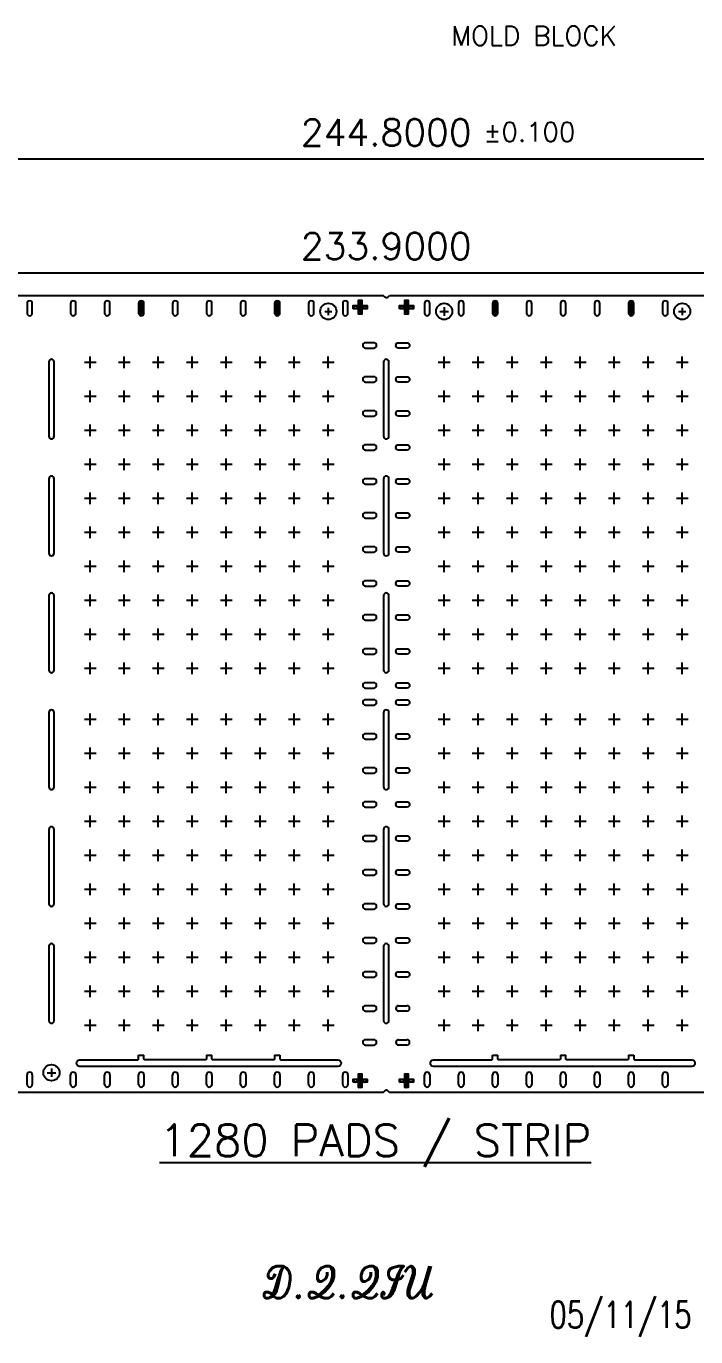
# Model space of a CAD drawing. Extents: x 11 to 275, y 12 to 390.
# Drawn here: x 107.1 to 170.1, y 46.2 to 169.5 of the extents above; entities that cross this region are included whole.
import ezdxf
from ezdxf.enums import TextEntityAlignment as Align
from ezdxf.lldxf.tags import DXFTag

# ---------------------------------------------------------------- set-up
doc = ezdxf.new("R2010")
doc.units = 0
doc.header["$LTSCALE"] = 8
doc.header["$MEASUREMENT"] = 0
for name, color, linetype in [('CEN', 3, 'CENTER'), ('DIM', 7, 'Continuous'), ('LF-LINE', 1, 'Continuous'), ('PKG-OUT', 3, 'HIDDEN')]:
    doc.layers.add(name, color=color, linetype=linetype)
doc.styles.add('SCRIPTC', font='scriptc', dxfattribs={"height": 2.5})
doc.styles.add('SIMPLEX', font='SIMPLEX.shx', dxfattribs={"height": 3})
tags = doc.linetypes.add('CENTER', pattern=[2, 1.25, -0.25, 0.25, -0.25]).pattern_tags.tags
tags[10:11] = [DXFTag(74, 4), DXFTag(75, 0), DXFTag(340, '0'), DXFTag(46, 1.0), DXFTag(50, 0.0), DXFTag(44, 0.0), DXFTag(45, 0.0)]
tags[8:9] = [DXFTag(74, 4), DXFTag(75, 0), DXFTag(340, '0'), DXFTag(46, 1.0), DXFTag(50, 0.0), DXFTag(44, 0.0), DXFTag(45, 0.0)]
tags[6:7] = [DXFTag(74, 4), DXFTag(75, 0), DXFTag(340, '0'), DXFTag(46, 1.0), DXFTag(50, 0.0), DXFTag(44, 0.0), DXFTag(45, 0.0)]
tags[4:5] = [DXFTag(74, 4), DXFTag(75, 0), DXFTag(340, '0'), DXFTag(46, 1.0), DXFTag(50, 0.0), DXFTag(44, 0.0), DXFTag(45, 0.0)]
tags = doc.linetypes.add('HIDDEN', pattern=[0.375, 0.25, -0.125]).pattern_tags.tags
tags[6:7] = [DXFTag(74, 4), DXFTag(75, 0), DXFTag(340, '0'), DXFTag(46, 1.0), DXFTag(50, 0.0), DXFTag(44, 0.0), DXFTag(45, 0.0)]
tags[4:5] = [DXFTag(74, 4), DXFTag(75, 0), DXFTag(340, '0'), DXFTag(46, 1.0), DXFTag(50, 0.0), DXFTag(44, 0.0), DXFTag(45, 0.0)]

# ---------------------------------------------------------------- blocks, each defined once
blk = doc.blocks.new('SH1')
at = {"layer": 'CEN'}
h = blk.add_hatch(dxfattribs=at)
h.set_pattern_fill('ANSI31', color=256, style=0)
h.paths.add_polyline_path([(-158.8, -248.58, 1), (-159.3, -248.58), (-159.3, -249.48, 1), (-158.8, -249.48)])
h.paths.add_polyline_path([(-146, -248.58, 1), (-146.5, -248.58), (-146.5, -249.48, 1), (-146, -249.48)])
h = blk.add_hatch(dxfattribs=at)
h.set_pattern_fill('ANSI31', color=256, scale=0.434783, style=0)
h.set_pattern_definition([(45, (86.246287, -11.114546), (-0.038429716, 0.038429716), [])])
h.paths.add_polyline_path([(-139.1, -249.08), (-138.6, -249.08), (-138.6, -249.58), (-138.3, -249.58), (-138.3, -249.08), (-137.8, -249.08), (-137.8, -248.78), (-138.3, -248.78), (-138.3, -248.28), (-138.6, -248.28), (-138.6, -248.78), (-139.1, -248.78)])
h.paths.add_polyline_path([(-138.35, -249.03), (-138.35, -249.53), (-138.55, -249.53), (-138.55, -249.03), (-139.05, -249.03), (-139.05, -248.83), (-138.55, -248.83), (-138.55, -248.33), (-138.35, -248.33), (-138.35, -248.83), (-137.85, -248.83), (-137.85, -249.03)], flags=16)
h = blk.add_hatch(dxfattribs=at)
h.set_pattern_fill('ANSI31', color=256, scale=0.434783, style=0)
h.set_pattern_definition([(45, (90.596285, -11.114546), (-0.038429716, 0.038429716), [])])
h.paths.add_polyline_path([(-134.75, -249.08), (-134.25, -249.08), (-134.25, -249.58), (-133.95, -249.58), (-133.95, -249.08), (-133.45, -249.08), (-133.45, -248.78), (-133.95, -248.78), (-133.95, -248.28), (-134.25, -248.28), (-134.25, -248.78), (-134.75, -248.78)])
h.paths.add_polyline_path([(-134, -249.03), (-134, -249.53), (-134.2, -249.53), (-134.2, -249.03), (-134.7, -249.03), (-134.7, -248.83), (-134.2, -248.83), (-134.2, -248.33), (-134, -248.33), (-134, -248.83), (-133.5, -248.83), (-133.5, -249.03)], flags=16)
h = blk.add_hatch(dxfattribs=at)
h.set_pattern_fill('ANSI31', color=256, style=0)
h.paths.add_polyline_path([(-125.5, -248.58, 1), (-126, -248.58), (-126, -249.48, 1), (-125.5, -249.48)])
h.paths.add_polyline_path([(-112.7, -248.58, 1), (-113.2, -248.58), (-113.2, -249.48, 1), (-112.7, -249.48)])
h = blk.add_hatch(dxfattribs=at)
h.set_pattern_fill('ANSI31', color=256, scale=0.434783, style=0)
h.set_pattern_definition([(45, (86.246287, -83.914547), (-0.038429716, 0.038429716), [])])
h.paths.add_polyline_path([(-139.1, -321.88), (-138.6, -321.88), (-138.6, -322.38), (-138.3, -322.38), (-138.3, -321.88), (-137.8, -321.88), (-137.8, -321.58), (-138.3, -321.58), (-138.3, -321.08), (-138.6, -321.08), (-138.6, -321.58), (-139.1, -321.58)])
h.paths.add_polyline_path([(-138.35, -321.83), (-138.35, -322.33), (-138.55, -322.33), (-138.55, -321.83), (-139.05, -321.83), (-139.05, -321.63), (-138.55, -321.63), (-138.55, -321.13), (-138.35, -321.13), (-138.35, -321.63), (-137.85, -321.63), (-137.85, -321.83)], flags=16)
h = blk.add_hatch(dxfattribs=at)
h.set_pattern_fill('ANSI31', color=256, scale=0.434783, style=0)
h.set_pattern_definition([(45, (90.596285, -83.914547), (-0.038429716, 0.038429716), [])])
h.paths.add_polyline_path([(-134.75, -321.88), (-134.25, -321.88), (-134.25, -322.38), (-133.95, -322.38), (-133.95, -321.88), (-133.45, -321.88), (-133.45, -321.58), (-133.95, -321.58), (-133.95, -321.08), (-134.25, -321.08), (-134.25, -321.58), (-134.75, -321.58)])
h.paths.add_polyline_path([(-134, -321.83), (-134, -322.33), (-134.2, -322.33), (-134.2, -321.83), (-134.7, -321.83), (-134.7, -321.63), (-134.2, -321.63), (-134.2, -321.13), (-134, -321.13), (-134, -321.63), (-133.5, -321.63), (-133.5, -321.83)], flags=16)
for p, q in [((-141.45, -248.98), (-141.45, -249.67)), ((-138.09, -248.93), (-138.81, -248.93)), ((-138.45, -249.23), (-138.45, -248.63)), ((-133.74, -248.93), (-134.46, -248.93)), ((-133.74, -248.93), (-134.46, -248.93)), ((-134.1, -249.23), (-134.1, -248.63)), ((-134.1, -249.23), (-134.1, -248.63)), ((-130.55, -248.92), (-130.55, -249.73)), ((-108.15, -248.98), (-108.15, -249.67)), ((-141.79, -249.33), (-141.11, -249.33)), ((-130.95, -249.33), (-130.15, -249.33)), ((-108.49, -249.33), (-107.81, -249.33)), ((-167.5, -320.57), (-167.5, -321.38)), ((-167.91, -320.98), (-167.09, -320.98)), ((-138.09, -321.73), (-138.81, -321.73)), ((-138.45, -321.43), (-138.45, -322.03)), ((-133.74, -321.73), (-134.46, -321.73)), ((-133.74, -321.73), (-134.46, -321.73)), ((-134.1, -321.43), (-134.1, -322.03)), ((-134.1, -321.43), (-134.1, -322.03))]:
    blk.add_line(p, q, dxfattribs=at)
at = {"layer": 'CEN', "ltscale": 0.01}
for p, q in [((-163.85, -254.68), (-163.85, -253.58)), ((-160.65, -254.68), (-160.65, -253.58)), ((-157.45, -254.68), (-157.45, -253.58)), ((-154.25, -254.68), (-154.25, -253.58)), ((-151.05, -254.68), (-151.05, -253.58)), ((-147.85, -254.68), (-147.85, -253.58)), ((-144.65, -254.68), (-144.65, -253.58)), ((-141.45, -254.68), (-141.45, -253.58)), ((-130.55, -254.68), (-130.55, -253.58)), ((-127.35, -254.68), (-127.35, -253.58)), ((-124.15, -254.68), (-124.15, -253.58)), ((-120.95, -254.68), (-120.95, -253.58)), ((-117.75, -254.68), (-117.75, -253.58)), ((-114.55, -254.68), (-114.55, -253.58)), ((-111.35, -254.68), (-111.35, -253.58)), ((-108.15, -254.68), (-108.15, -253.58)), ((-163.3, -254.13), (-164.4, -254.13)), ((-160.1, -254.13), (-161.2, -254.13)), ((-156.9, -254.13), (-158, -254.13)), ((-153.7, -254.13), (-154.8, -254.13)), ((-150.5, -254.13), (-151.6, -254.13)), ((-147.3, -254.13), (-148.4, -254.13)), ((-144.1, -254.13), (-145.2, -254.13)), ((-140.9, -254.13), (-142, -254.13)), ((-130, -254.13), (-131.1, -254.13)), ((-126.8, -254.13), (-127.9, -254.13)), ((-123.6, -254.13), (-124.7, -254.13)), ((-120.4, -254.13), (-121.5, -254.13)), ((-117.2, -254.13), (-118.3, -254.13)), ((-114, -254.13), (-115.1, -254.13)), ((-110.8, -254.13), (-111.9, -254.13)), ((-107.6, -254.13), (-108.7, -254.13)), ((-163.3, -257.33), (-164.4, -257.33)), ((-163.85, -257.88), (-163.85, -256.78)), ((-160.1, -257.33), (-161.2, -257.33)), ((-160.65, -257.88), (-160.65, -256.78)), ((-156.9, -257.33), (-158, -257.33)), ((-157.45, -257.88), (-157.45, -256.78)), ((-153.7, -257.33), (-154.8, -257.33)), ((-154.25, -257.88), (-154.25, -256.78)), ((-150.5, -257.33), (-151.6, -257.33)), ((-151.05, -257.88), (-151.05, -256.78)), ((-147.3, -257.33), (-148.4, -257.33)), ((-147.85, -257.88), (-147.85, -256.78)), ((-144.1, -257.33), (-145.2, -257.33)), ((-144.65, -257.88), (-144.65, -256.78)), ((-140.9, -257.33), (-142, -257.33)), ((-141.45, -257.88), (-141.45, -256.78)), ((-130, -257.33), (-131.1, -257.33)), ((-130.55, -257.88), (-130.55, -256.78)), ((-126.8, -257.33), (-127.9, -257.33)), ((-127.35, -257.88), (-127.35, -256.78)), ((-123.6, -257.33), (-124.7, -257.33)), ((-124.15, -257.88), (-124.15, -256.78)), ((-120.4, -257.33), (-121.5, -257.33)), ((-120.95, -257.88), (-120.95, -256.78)), ((-117.2, -257.33), (-118.3, -257.33)), ((-117.75, -257.88), (-117.75, -256.78)), ((-114, -257.33), (-115.1, -257.33)), ((-114.55, -257.88), (-114.55, -256.78)), ((-110.8, -257.33), (-111.9, -257.33)), ((-111.35, -257.88), (-111.35, -256.78)), ((-107.6, -257.33), (-108.7, -257.33)), ((-108.15, -257.88), (-108.15, -256.78)), ((-163.85, -261.08), (-163.85, -259.98)), ((-160.65, -261.08), (-160.65, -259.98)), ((-157.45, -261.08), (-157.45, -259.98)), ((-154.25, -261.08), (-154.25, -259.98)), ((-151.05, -261.08), (-151.05, -259.98)), ((-147.85, -261.08), (-147.85, -259.98)), ((-144.65, -261.08), (-144.65, -259.98)), ((-141.45, -261.08), (-141.45, -259.98)), ((-130.55, -261.08), (-130.55, -259.98)), ((-127.35, -261.08), (-127.35, -259.98)), ((-124.15, -261.08), (-124.15, -259.98)), ((-120.95, -261.08), (-120.95, -259.98)), ((-117.75, -261.08), (-117.75, -259.98)), ((-114.55, -261.08), (-114.55, -259.98)), ((-111.35, -261.08), (-111.35, -259.98)), ((-108.15, -261.08), (-108.15, -259.98)), ((-163.3, -260.53), (-164.4, -260.53)), ((-160.1, -260.53), (-161.2, -260.53)), ((-156.9, -260.53), (-158, -260.53)), ((-153.7, -260.53), (-154.8, -260.53)), ((-150.5, -260.53), (-151.6, -260.53)), ((-147.3, -260.53), (-148.4, -260.53)), ((-144.1, -260.53), (-145.2, -260.53)), ((-140.9, -260.53), (-142, -260.53)), ((-130, -260.53), (-131.1, -260.53)), ((-126.8, -260.53), (-127.9, -260.53)), ((-123.6, -260.53), (-124.7, -260.53)), ((-120.4, -260.53), (-121.5, -260.53)), ((-117.2, -260.53), (-118.3, -260.53)), ((-114, -260.53), (-115.1, -260.53)), ((-110.8, -260.53), (-111.9, -260.53)), ((-107.6, -260.53), (-108.7, -260.53)), ((-163.3, -263.73), (-164.4, -263.73)), ((-163.85, -264.28), (-163.85, -263.18)), ((-160.1, -263.73), (-161.2, -263.73)), ((-160.65, -264.28), (-160.65, -263.18)), ((-156.9, -263.73), (-158, -263.73)), ((-157.45, -264.28), (-157.45, -263.18)), ((-153.7, -263.73), (-154.8, -263.73)), ((-154.25, -264.28), (-154.25, -263.18)), ((-150.5, -263.73), (-151.6, -263.73)), ((-151.05, -264.28), (-151.05, -263.18)), ((-147.3, -263.73), (-148.4, -263.73)), ((-147.85, -264.28), (-147.85, -263.18)), ((-144.1, -263.73), (-145.2, -263.73)), ((-144.65, -264.28), (-144.65, -263.18)), ((-140.9, -263.73), (-142, -263.73)), ((-141.45, -264.28), (-141.45, -263.18)), ((-130, -263.73), (-131.1, -263.73)), ((-130.55, -264.28), (-130.55, -263.18)), ((-126.8, -263.73), (-127.9, -263.73)), ((-127.35, -264.28), (-127.35, -263.18)), ((-123.6, -263.73), (-124.7, -263.73)), ((-124.15, -264.28), (-124.15, -263.18)), ((-120.4, -263.73), (-121.5, -263.73)), ((-120.95, -264.28), (-120.95, -263.18)), ((-117.2, -263.73), (-118.3, -263.73)), ((-117.75, -264.28), (-117.75, -263.18)), ((-114, -263.73), (-115.1, -263.73)), ((-114.55, -264.28), (-114.55, -263.18)), ((-110.8, -263.73), (-111.9, -263.73)), ((-111.35, -264.28), (-111.35, -263.18)), ((-107.6, -263.73), (-108.7, -263.73)), ((-108.15, -264.28), (-108.15, -263.18)), ((-163.85, -267.48), (-163.85, -266.38)), ((-160.65, -267.48), (-160.65, -266.38)), ((-157.45, -267.48), (-157.45, -266.38)), ((-154.25, -267.48), (-154.25, -266.38)), ((-151.05, -267.48), (-151.05, -266.38)), ((-147.85, -267.48), (-147.85, -266.38)), ((-144.65, -267.48), (-144.65, -266.38)), ((-141.45, -267.48), (-141.45, -266.38)), ((-130.55, -267.48), (-130.55, -266.38)), ((-127.35, -267.48), (-127.35, -266.38)), ((-124.15, -267.48), (-124.15, -266.38)), ((-120.95, -267.48), (-120.95, -266.38)), ((-117.75, -267.48), (-117.75, -266.38)), ((-114.55, -267.48), (-114.55, -266.38)), ((-111.35, -267.48), (-111.35, -266.38)), ((-108.15, -267.48), (-108.15, -266.38)), ((-163.3, -266.93), (-164.4, -266.93)), ((-160.1, -266.93), (-161.2, -266.93)), ((-156.9, -266.93), (-158, -266.93)), ((-153.7, -266.93), (-154.8, -266.93)), ((-150.5, -266.93), (-151.6, -266.93)), ((-147.3, -266.93), (-148.4, -266.93)), ((-144.1, -266.93), (-145.2, -266.93)), ((-140.9, -266.93), (-142, -266.93)), ((-130, -266.93), (-131.1, -266.93)), ((-126.8, -266.93), (-127.9, -266.93)), ((-123.6, -266.93), (-124.7, -266.93)), ((-120.4, -266.93), (-121.5, -266.93)), ((-117.2, -266.93), (-118.3, -266.93)), ((-114, -266.93), (-115.1, -266.93)), ((-110.8, -266.93), (-111.9, -266.93)), ((-107.6, -266.93), (-108.7, -266.93)), ((-163.3, -270.13), (-164.4, -270.13)), ((-163.85, -270.68), (-163.85, -269.58)), ((-160.1, -270.13), (-161.2, -270.13)), ((-160.65, -270.68), (-160.65, -269.58)), ((-156.9, -270.13), (-158, -270.13)), ((-157.45, -270.68), (-157.45, -269.58)), ((-153.7, -270.13), (-154.8, -270.13)), ((-154.25, -270.68), (-154.25, -269.58)), ((-150.5, -270.13), (-151.6, -270.13)), ((-151.05, -270.68), (-151.05, -269.58)), ((-147.3, -270.13), (-148.4, -270.13)), ((-147.85, -270.68), (-147.85, -269.58)), ((-144.1, -270.13), (-145.2, -270.13)), ((-144.65, -270.68), (-144.65, -269.58)), ((-140.9, -270.13), (-142, -270.13)), ((-141.45, -270.68), (-141.45, -269.58)), ((-130, -270.13), (-131.1, -270.13)), ((-130.55, -270.68), (-130.55, -269.58)), ((-126.8, -270.13), (-127.9, -270.13)), ((-127.35, -270.68), (-127.35, -269.58)), ((-123.6, -270.13), (-124.7, -270.13)), ((-124.15, -270.68), (-124.15, -269.58)), ((-120.4, -270.13), (-121.5, -270.13)), ((-120.95, -270.68), (-120.95, -269.58)), ((-117.2, -270.13), (-118.3, -270.13)), ((-117.75, -270.68), (-117.75, -269.58)), ((-114, -270.13), (-115.1, -270.13)), ((-114.55, -270.68), (-114.55, -269.58)), ((-110.8, -270.13), (-111.9, -270.13)), ((-111.35, -270.68), (-111.35, -269.58)), ((-107.6, -270.13), (-108.7, -270.13)), ((-108.15, -270.68), (-108.15, -269.58)), ((-163.3, -273.33), (-164.4, -273.33)), ((-163.85, -273.88), (-163.85, -272.78)), ((-160.1, -273.33), (-161.2, -273.33)), ((-160.65, -273.88), (-160.65, -272.78)), ((-156.9, -273.33), (-158, -273.33)), ((-157.45, -273.88), (-157.45, -272.78)), ((-153.7, -273.33), (-154.8, -273.33)), ((-154.25, -273.88), (-154.25, -272.78)), ((-150.5, -273.33), (-151.6, -273.33)), ((-151.05, -273.88), (-151.05, -272.78)), ((-147.3, -273.33), (-148.4, -273.33)), ((-147.85, -273.88), (-147.85, -272.78)), ((-144.1, -273.33), (-145.2, -273.33)), ((-144.65, -273.88), (-144.65, -272.78)), ((-140.9, -273.33), (-142, -273.33)), ((-141.45, -273.88), (-141.45, -272.78)), ((-130, -273.33), (-131.1, -273.33)), ((-130.55, -273.88), (-130.55, -272.78)), ((-126.8, -273.33), (-127.9, -273.33)), ((-127.35, -273.88), (-127.35, -272.78)), ((-123.6, -273.33), (-124.7, -273.33)), ((-124.15, -273.88), (-124.15, -272.78)), ((-120.4, -273.33), (-121.5, -273.33)), ((-120.95, -273.88), (-120.95, -272.78)), ((-117.2, -273.33), (-118.3, -273.33)), ((-117.75, -273.88), (-117.75, -272.78)), ((-114, -273.33), (-115.1, -273.33)), ((-114.55, -273.88), (-114.55, -272.78)), ((-110.8, -273.33), (-111.9, -273.33)), ((-111.35, -273.88), (-111.35, -272.78)), ((-107.6, -273.33), (-108.7, -273.33)), ((-108.15, -273.88), (-108.15, -272.78)), ((-163.85, -277.08), (-163.85, -275.98)), ((-160.65, -277.08), (-160.65, -275.98)), ((-157.45, -277.08), (-157.45, -275.98)), ((-154.25, -277.08), (-154.25, -275.98)), ((-151.05, -277.08), (-151.05, -275.98)), ((-147.85, -277.08), (-147.85, -275.98)), ((-144.65, -277.08), (-144.65, -275.98)), ((-141.45, -277.08), (-141.45, -275.98)), ((-130.55, -277.08), (-130.55, -275.98)), ((-127.35, -277.08), (-127.35, -275.98)), ((-124.15, -277.08), (-124.15, -275.98)), ((-120.95, -277.08), (-120.95, -275.98)), ((-117.75, -277.08), (-117.75, -275.98)), ((-114.55, -277.08), (-114.55, -275.98)), ((-111.35, -277.08), (-111.35, -275.98)), ((-108.15, -277.08), (-108.15, -275.98)), ((-163.3, -276.53), (-164.4, -276.53)), ((-160.1, -276.53), (-161.2, -276.53)), ((-156.9, -276.53), (-158, -276.53)), ((-153.7, -276.53), (-154.8, -276.53)), ((-150.5, -276.53), (-151.6, -276.53)), ((-147.3, -276.53), (-148.4, -276.53)), ((-144.1, -276.53), (-145.2, -276.53)), ((-140.9, -276.53), (-142, -276.53)), ((-130, -276.53), (-131.1, -276.53)), ((-126.8, -276.53), (-127.9, -276.53)), ((-123.6, -276.53), (-124.7, -276.53)), ((-120.4, -276.53), (-121.5, -276.53)), ((-117.2, -276.53), (-118.3, -276.53)), ((-114, -276.53), (-115.1, -276.53)), ((-110.8, -276.53), (-111.9, -276.53)), ((-107.6, -276.53), (-108.7, -276.53)), ((-163.3, -279.73), (-164.4, -279.73)), ((-163.85, -280.28), (-163.85, -279.18)), ((-160.1, -279.73), (-161.2, -279.73)), ((-160.65, -280.28), (-160.65, -279.18)), ((-156.9, -279.73), (-158, -279.73)), ((-157.45, -280.28), (-157.45, -279.18)), ((-153.7, -279.73), (-154.8, -279.73)), ((-154.25, -280.28), (-154.25, -279.18)), ((-150.5, -279.73), (-151.6, -279.73)), ((-151.05, -280.28), (-151.05, -279.18)), ((-147.3, -279.73), (-148.4, -279.73)), ((-147.85, -280.28), (-147.85, -279.18)), ((-144.1, -279.73), (-145.2, -279.73)), ((-144.65, -280.28), (-144.65, -279.18)), ((-140.9, -279.73), (-142, -279.73)), ((-141.45, -280.28), (-141.45, -279.18)), ((-130, -279.73), (-131.1, -279.73)), ((-130.55, -280.28), (-130.55, -279.18)), ((-126.8, -279.73), (-127.9, -279.73)), ((-127.35, -280.28), (-127.35, -279.18)), ((-123.6, -279.73), (-124.7, -279.73)), ((-124.15, -280.28), (-124.15, -279.18)), ((-120.4, -279.73), (-121.5, -279.73)), ((-120.95, -280.28), (-120.95, -279.18)), ((-117.2, -279.73), (-118.3, -279.73)), ((-117.75, -280.28), (-117.75, -279.18)), ((-114, -279.73), (-115.1, -279.73)), ((-114.55, -280.28), (-114.55, -279.18)), ((-110.8, -279.73), (-111.9, -279.73)), ((-111.35, -280.28), (-111.35, -279.18)), ((-107.6, -279.73), (-108.7, -279.73)), ((-108.15, -280.28), (-108.15, -279.18)), ((-163.85, -283.48), (-163.85, -282.38)), ((-160.65, -283.48), (-160.65, -282.38)), ((-157.45, -283.48), (-157.45, -282.38)), ((-154.25, -283.48), (-154.25, -282.38)), ((-151.05, -283.48), (-151.05, -282.38)), ((-147.85, -283.48), (-147.85, -282.38)), ((-144.65, -283.48), (-144.65, -282.38)), ((-141.45, -283.48), (-141.45, -282.38)), ((-130.55, -283.48), (-130.55, -282.38)), ((-127.35, -283.48), (-127.35, -282.38)), ((-124.15, -283.48), (-124.15, -282.38)), ((-120.95, -283.48), (-120.95, -282.38)), ((-117.75, -283.48), (-117.75, -282.38)), ((-114.55, -283.48), (-114.55, -282.38)), ((-111.35, -283.48), (-111.35, -282.38)), ((-108.15, -283.48), (-108.15, -282.38)), ((-163.3, -282.93), (-164.4, -282.93)), ((-160.1, -282.93), (-161.2, -282.93)), ((-156.9, -282.93), (-158, -282.93)), ((-153.7, -282.93), (-154.8, -282.93)), ((-150.5, -282.93), (-151.6, -282.93)), ((-147.3, -282.93), (-148.4, -282.93)), ((-144.1, -282.93), (-145.2, -282.93)), ((-140.9, -282.93), (-142, -282.93)), ((-130, -282.93), (-131.1, -282.93)), ((-126.8, -282.93), (-127.9, -282.93)), ((-123.6, -282.93), (-124.7, -282.93)), ((-120.4, -282.93), (-121.5, -282.93)), ((-117.2, -282.93), (-118.3, -282.93)), ((-114, -282.93), (-115.1, -282.93)), ((-110.8, -282.93), (-111.9, -282.93)), ((-107.6, -282.93), (-108.7, -282.93)), ((-163.85, -288.28), (-163.85, -287.18)), ((-160.65, -288.28), (-160.65, -287.18)), ((-157.45, -288.28), (-157.45, -287.18)), ((-154.25, -288.28), (-154.25, -287.18)), ((-151.05, -288.28), (-151.05, -287.18)), ((-147.85, -288.28), (-147.85, -287.18)), ((-144.65, -288.28), (-144.65, -287.18)), ((-141.45, -288.28), (-141.45, -287.18)), ((-130.55, -288.28), (-130.55, -287.18)), ((-127.35, -288.28), (-127.35, -287.18)), ((-124.15, -288.28), (-124.15, -287.18)), ((-120.95, -288.28), (-120.95, -287.18)), ((-117.75, -288.28), (-117.75, -287.18)), ((-114.55, -288.28), (-114.55, -287.18)), ((-111.35, -288.28), (-111.35, -287.18)), ((-108.15, -288.28), (-108.15, -287.18)), ((-163.3, -287.73), (-164.4, -287.73)), ((-160.1, -287.73), (-161.2, -287.73)), ((-156.9, -287.73), (-158, -287.73)), ((-153.7, -287.73), (-154.8, -287.73)), ((-150.5, -287.73), (-151.6, -287.73)), ((-147.3, -287.73), (-148.4, -287.73)), ((-144.1, -287.73), (-145.2, -287.73)), ((-140.9, -287.73), (-142, -287.73)), ((-130, -287.73), (-131.1, -287.73)), ((-126.8, -287.73), (-127.9, -287.73)), ((-123.6, -287.73), (-124.7, -287.73)), ((-120.4, -287.73), (-121.5, -287.73)), ((-117.2, -287.73), (-118.3, -287.73)), ((-114, -287.73), (-115.1, -287.73)), ((-110.8, -287.73), (-111.9, -287.73)), ((-107.6, -287.73), (-108.7, -287.73)), ((-163.3, -290.93), (-164.4, -290.93)), ((-163.85, -291.48), (-163.85, -290.38)), ((-160.1, -290.93), (-161.2, -290.93)), ((-160.65, -291.48), (-160.65, -290.38)), ((-156.9, -290.93), (-158, -290.93)), ((-157.45, -291.48), (-157.45, -290.38)), ((-153.7, -290.93), (-154.8, -290.93)), ((-154.25, -291.48), (-154.25, -290.38)), ((-150.5, -290.93), (-151.6, -290.93)), ((-151.05, -291.48), (-151.05, -290.38)), ((-147.3, -290.93), (-148.4, -290.93)), ((-147.85, -291.48), (-147.85, -290.38)), ((-144.1, -290.93), (-145.2, -290.93)), ((-144.65, -291.48), (-144.65, -290.38)), ((-140.9, -290.93), (-142, -290.93)), ((-141.45, -291.48), (-141.45, -290.38)), ((-130, -290.93), (-131.1, -290.93)), ((-130.55, -291.48), (-130.55, -290.38)), ((-126.8, -290.93), (-127.9, -290.93)), ((-127.35, -291.48), (-127.35, -290.38)), ((-123.6, -290.93), (-124.7, -290.93)), ((-124.15, -291.48), (-124.15, -290.38)), ((-120.4, -290.93), (-121.5, -290.93)), ((-120.95, -291.48), (-120.95, -290.38)), ((-117.2, -290.93), (-118.3, -290.93)), ((-117.75, -291.48), (-117.75, -290.38)), ((-114, -290.93), (-115.1, -290.93)), ((-114.55, -291.48), (-114.55, -290.38)), ((-110.8, -290.93), (-111.9, -290.93)), ((-111.35, -291.48), (-111.35, -290.38)), ((-107.6, -290.93), (-108.7, -290.93)), ((-108.15, -291.48), (-108.15, -290.38)), ((-163.3, -294.13), (-164.4, -294.13)), ((-163.85, -294.68), (-163.85, -293.58)), ((-160.1, -294.13), (-161.2, -294.13)), ((-160.65, -294.68), (-160.65, -293.58)), ((-156.9, -294.13), (-158, -294.13)), ((-157.45, -294.68), (-157.45, -293.58)), ((-153.7, -294.13), (-154.8, -294.13)), ((-154.25, -294.68), (-154.25, -293.58)), ((-150.5, -294.13), (-151.6, -294.13)), ((-151.05, -294.68), (-151.05, -293.58)), ((-147.3, -294.13), (-148.4, -294.13)), ((-147.85, -294.68), (-147.85, -293.58)), ((-144.1, -294.13), (-145.2, -294.13)), ((-144.65, -294.68), (-144.65, -293.58)), ((-140.9, -294.13), (-142, -294.13)), ((-141.45, -294.68), (-141.45, -293.58)), ((-130, -294.13), (-131.1, -294.13)), ((-130.55, -294.68), (-130.55, -293.58)), ((-126.8, -294.13), (-127.9, -294.13)), ((-127.35, -294.68), (-127.35, -293.58)), ((-123.6, -294.13), (-124.7, -294.13)), ((-124.15, -294.68), (-124.15, -293.58)), ((-120.4, -294.13), (-121.5, -294.13)), ((-120.95, -294.68), (-120.95, -293.58)), ((-117.2, -294.13), (-118.3, -294.13)), ((-117.75, -294.68), (-117.75, -293.58)), ((-114, -294.13), (-115.1, -294.13)), ((-114.55, -294.68), (-114.55, -293.58)), ((-110.8, -294.13), (-111.9, -294.13)), ((-111.35, -294.68), (-111.35, -293.58)), ((-107.6, -294.13), (-108.7, -294.13)), ((-108.15, -294.68), (-108.15, -293.58)), ((-163.85, -297.88), (-163.85, -296.78)), ((-160.65, -297.88), (-160.65, -296.78)), ((-157.45, -297.88), (-157.45, -296.78)), ((-154.25, -297.88), (-154.25, -296.78)), ((-151.05, -297.88), (-151.05, -296.78)), ((-147.85, -297.88), (-147.85, -296.78)), ((-144.65, -297.88), (-144.65, -296.78)), ((-141.45, -297.88), (-141.45, -296.78)), ((-130.55, -297.88), (-130.55, -296.78)), ((-127.35, -297.88), (-127.35, -296.78)), ((-124.15, -297.88), (-124.15, -296.78)), ((-120.95, -297.88), (-120.95, -296.78)), ((-117.75, -297.88), (-117.75, -296.78)), ((-114.55, -297.88), (-114.55, -296.78)), ((-111.35, -297.88), (-111.35, -296.78)), ((-108.15, -297.88), (-108.15, -296.78)), ((-163.3, -297.33), (-164.4, -297.33)), ((-160.1, -297.33), (-161.2, -297.33)), ((-156.9, -297.33), (-158, -297.33)), ((-153.7, -297.33), (-154.8, -297.33)), ((-150.5, -297.33), (-151.6, -297.33)), ((-147.3, -297.33), (-148.4, -297.33)), ((-144.1, -297.33), (-145.2, -297.33)), ((-140.9, -297.33), (-142, -297.33)), ((-130, -297.33), (-131.1, -297.33)), ((-126.8, -297.33), (-127.9, -297.33)), ((-123.6, -297.33), (-124.7, -297.33)), ((-120.4, -297.33), (-121.5, -297.33)), ((-117.2, -297.33), (-118.3, -297.33)), ((-114, -297.33), (-115.1, -297.33)), ((-110.8, -297.33), (-111.9, -297.33)), ((-107.6, -297.33), (-108.7, -297.33)), ((-163.3, -300.53), (-164.4, -300.53)), ((-163.85, -301.08), (-163.85, -299.98)), ((-160.1, -300.53), (-161.2, -300.53)), ((-160.65, -301.08), (-160.65, -299.98)), ((-156.9, -300.53), (-158, -300.53)), ((-157.45, -301.08), (-157.45, -299.98)), ((-153.7, -300.53), (-154.8, -300.53)), ((-154.25, -301.08), (-154.25, -299.98)), ((-150.5, -300.53), (-151.6, -300.53)), ((-151.05, -301.08), (-151.05, -299.98)), ((-147.3, -300.53), (-148.4, -300.53)), ((-147.85, -301.08), (-147.85, -299.98)), ((-144.1, -300.53), (-145.2, -300.53)), ((-144.65, -301.08), (-144.65, -299.98)), ((-140.9, -300.53), (-142, -300.53)), ((-141.45, -301.08), (-141.45, -299.98)), ((-130, -300.53), (-131.1, -300.53)), ((-130.55, -301.08), (-130.55, -299.98)), ((-126.8, -300.53), (-127.9, -300.53)), ((-127.35, -301.08), (-127.35, -299.98)), ((-123.6, -300.53), (-124.7, -300.53)), ((-124.15, -301.08), (-124.15, -299.98)), ((-120.4, -300.53), (-121.5, -300.53)), ((-120.95, -301.08), (-120.95, -299.98)), ((-117.2, -300.53), (-118.3, -300.53)), ((-117.75, -301.08), (-117.75, -299.98)), ((-114, -300.53), (-115.1, -300.53)), ((-114.55, -301.08), (-114.55, -299.98)), ((-110.8, -300.53), (-111.9, -300.53)), ((-111.35, -301.08), (-111.35, -299.98)), ((-107.6, -300.53), (-108.7, -300.53)), ((-108.15, -301.08), (-108.15, -299.98)), ((-163.85, -304.28), (-163.85, -303.18)), ((-160.65, -304.28), (-160.65, -303.18)), ((-157.45, -304.28), (-157.45, -303.18)), ((-154.25, -304.28), (-154.25, -303.18)), ((-151.05, -304.28), (-151.05, -303.18)), ((-147.85, -304.28), (-147.85, -303.18)), ((-144.65, -304.28), (-144.65, -303.18)), ((-141.45, -304.28), (-141.45, -303.18)), ((-130.55, -304.28), (-130.55, -303.18)), ((-127.35, -304.28), (-127.35, -303.18)), ((-124.15, -304.28), (-124.15, -303.18)), ((-120.95, -304.28), (-120.95, -303.18)), ((-117.75, -304.28), (-117.75, -303.18)), ((-114.55, -304.28), (-114.55, -303.18)), ((-111.35, -304.28), (-111.35, -303.18)), ((-108.15, -304.28), (-108.15, -303.18)), ((-163.3, -303.73), (-164.4, -303.73)), ((-160.1, -303.73), (-161.2, -303.73)), ((-156.9, -303.73), (-158, -303.73)), ((-153.7, -303.73), (-154.8, -303.73)), ((-150.5, -303.73), (-151.6, -303.73)), ((-147.3, -303.73), (-148.4, -303.73)), ((-144.1, -303.73), (-145.2, -303.73)), ((-140.9, -303.73), (-142, -303.73)), ((-130, -303.73), (-131.1, -303.73)), ((-126.8, -303.73), (-127.9, -303.73)), ((-123.6, -303.73), (-124.7, -303.73)), ((-120.4, -303.73), (-121.5, -303.73)), ((-117.2, -303.73), (-118.3, -303.73)), ((-114, -303.73), (-115.1, -303.73)), ((-110.8, -303.73), (-111.9, -303.73)), ((-107.6, -303.73), (-108.7, -303.73)), ((-163.3, -306.93), (-164.4, -306.93)), ((-163.85, -307.48), (-163.85, -306.38)), ((-160.1, -306.93), (-161.2, -306.93)), ((-160.65, -307.48), (-160.65, -306.38)), ((-156.9, -306.93), (-158, -306.93)), ((-157.45, -307.48), (-157.45, -306.38)), ((-153.7, -306.93), (-154.8, -306.93)), ((-154.25, -307.48), (-154.25, -306.38)), ((-150.5, -306.93), (-151.6, -306.93)), ((-151.05, -307.48), (-151.05, -306.38)), ((-147.3, -306.93), (-148.4, -306.93)), ((-147.85, -307.48), (-147.85, -306.38)), ((-144.1, -306.93), (-145.2, -306.93)), ((-144.65, -307.48), (-144.65, -306.38)), ((-140.9, -306.93), (-142, -306.93)), ((-141.45, -307.48), (-141.45, -306.38)), ((-130, -306.93), (-131.1, -306.93)), ((-130.55, -307.48), (-130.55, -306.38)), ((-126.8, -306.93), (-127.9, -306.93)), ((-127.35, -307.48), (-127.35, -306.38)), ((-123.6, -306.93), (-124.7, -306.93)), ((-124.15, -307.48), (-124.15, -306.38)), ((-120.4, -306.93), (-121.5, -306.93)), ((-120.95, -307.48), (-120.95, -306.38)), ((-117.2, -306.93), (-118.3, -306.93)), ((-117.75, -307.48), (-117.75, -306.38)), ((-114, -306.93), (-115.1, -306.93)), ((-114.55, -307.48), (-114.55, -306.38)), ((-110.8, -306.93), (-111.9, -306.93)), ((-111.35, -307.48), (-111.35, -306.38)), ((-107.6, -306.93), (-108.7, -306.93)), ((-108.15, -307.48), (-108.15, -306.38)), ((-163.85, -310.68), (-163.85, -309.58)), ((-160.65, -310.68), (-160.65, -309.58)), ((-157.45, -310.68), (-157.45, -309.58)), ((-154.25, -310.68), (-154.25, -309.58)), ((-151.05, -310.68), (-151.05, -309.58)), ((-147.85, -310.68), (-147.85, -309.58)), ((-144.65, -310.68), (-144.65, -309.58)), ((-141.45, -310.68), (-141.45, -309.58)), ((-130.55, -310.68), (-130.55, -309.58)), ((-127.35, -310.68), (-127.35, -309.58)), ((-124.15, -310.68), (-124.15, -309.58)), ((-120.95, -310.68), (-120.95, -309.58)), ((-117.75, -310.68), (-117.75, -309.58)), ((-114.55, -310.68), (-114.55, -309.58)), ((-111.35, -310.68), (-111.35, -309.58)), ((-108.15, -310.68), (-108.15, -309.58)), ((-163.3, -310.13), (-164.4, -310.13)), ((-160.1, -310.13), (-161.2, -310.13)), ((-156.9, -310.13), (-158, -310.13)), ((-153.7, -310.13), (-154.8, -310.13)), ((-150.5, -310.13), (-151.6, -310.13)), ((-147.3, -310.13), (-148.4, -310.13)), ((-144.1, -310.13), (-145.2, -310.13)), ((-140.9, -310.13), (-142, -310.13)), ((-130, -310.13), (-131.1, -310.13)), ((-126.8, -310.13), (-127.9, -310.13)), ((-123.6, -310.13), (-124.7, -310.13)), ((-120.4, -310.13), (-121.5, -310.13)), ((-117.2, -310.13), (-118.3, -310.13)), ((-114, -310.13), (-115.1, -310.13)), ((-110.8, -310.13), (-111.9, -310.13)), ((-107.6, -310.13), (-108.7, -310.13)), ((-163.85, -313.88), (-163.85, -312.78)), ((-160.65, -313.88), (-160.65, -312.78)), ((-157.45, -313.88), (-157.45, -312.78)), ((-154.25, -313.88), (-154.25, -312.78)), ((-151.05, -313.88), (-151.05, -312.78)), ((-147.85, -313.88), (-147.85, -312.78)), ((-144.65, -313.88), (-144.65, -312.78)), ((-141.45, -313.88), (-141.45, -312.78)), ((-130.55, -313.88), (-130.55, -312.78)), ((-127.35, -313.88), (-127.35, -312.78)), ((-124.15, -313.88), (-124.15, -312.78)), ((-120.95, -313.88), (-120.95, -312.78)), ((-117.75, -313.88), (-117.75, -312.78)), ((-114.55, -313.88), (-114.55, -312.78)), ((-111.35, -313.88), (-111.35, -312.78)), ((-108.15, -313.88), (-108.15, -312.78)), ((-163.3, -313.33), (-164.4, -313.33)), ((-160.1, -313.33), (-161.2, -313.33)), ((-156.9, -313.33), (-158, -313.33)), ((-153.7, -313.33), (-154.8, -313.33)), ((-150.5, -313.33), (-151.6, -313.33)), ((-147.3, -313.33), (-148.4, -313.33)), ((-144.1, -313.33), (-145.2, -313.33)), ((-140.9, -313.33), (-142, -313.33)), ((-130, -313.33), (-131.1, -313.33)), ((-126.8, -313.33), (-127.9, -313.33)), ((-123.6, -313.33), (-124.7, -313.33)), ((-120.4, -313.33), (-121.5, -313.33)), ((-117.2, -313.33), (-118.3, -313.33)), ((-114, -313.33), (-115.1, -313.33)), ((-110.8, -313.33), (-111.9, -313.33)), ((-107.6, -313.33), (-108.7, -313.33)), ((-163.3, -316.53), (-164.4, -316.53)), ((-163.85, -317.08), (-163.85, -315.98)), ((-160.1, -316.53), (-161.2, -316.53)), ((-160.65, -317.08), (-160.65, -315.98)), ((-156.9, -316.53), (-158, -316.53)), ((-157.45, -317.08), (-157.45, -315.98)), ((-153.7, -316.53), (-154.8, -316.53)), ((-154.25, -317.08), (-154.25, -315.98)), ((-150.5, -316.53), (-151.6, -316.53)), ((-151.05, -317.08), (-151.05, -315.98)), ((-147.3, -316.53), (-148.4, -316.53)), ((-147.85, -317.08), (-147.85, -315.98)), ((-144.1, -316.53), (-145.2, -316.53)), ((-144.65, -317.08), (-144.65, -315.98)), ((-140.9, -316.53), (-142, -316.53)), ((-141.45, -317.08), (-141.45, -315.98)), ((-130, -316.53), (-131.1, -316.53)), ((-130.55, -317.08), (-130.55, -315.98)), ((-126.8, -316.53), (-127.9, -316.53)), ((-127.35, -317.08), (-127.35, -315.98)), ((-123.6, -316.53), (-124.7, -316.53)), ((-124.15, -317.08), (-124.15, -315.98)), ((-120.4, -316.53), (-121.5, -316.53)), ((-120.95, -317.08), (-120.95, -315.98)), ((-117.2, -316.53), (-118.3, -316.53)), ((-117.75, -317.08), (-117.75, -315.98)), ((-114, -316.53), (-115.1, -316.53)), ((-114.55, -317.08), (-114.55, -315.98)), ((-110.8, -316.53), (-111.9, -316.53)), ((-111.35, -317.08), (-111.35, -315.98)), ((-107.6, -316.53), (-108.7, -316.53)), ((-108.15, -317.08), (-108.15, -315.98))]:
    blk.add_line(p, q, dxfattribs=at)
at = {"layer": 'DIM', "lineweight": -2}
blk.add_line((-255.9, -234.98), (-16.1, -234.98), dxfattribs=at)
at = {"layer": 'DIM', "color": 7, "lineweight": -2}
blk.add_line((-250.45, -245.69), (-21.55, -245.69), dxfattribs=at)
at = {"layer": 'DIM'}
for centre in [(-141.45, -249.33), (-130.55, -249.33), (-108.15, -249.33), (-167.5, -320.98)]:
    blk.add_circle(centre, 0.762, dxfattribs=at)
at = {"layer": 'DIM', "color": 7}
for p in [(-140.87, -248.83), (-107.57, -248.83), (-130.65, -249.33)]:
    blk.add_point(p, dxfattribs=at)
at = {"layer": 'LF-LINE'}
for p, q in [((-258.1, -247.83), (-136.3, -247.83)), ((-135.7, -247.83), (-13.9, -247.83)), ((-169.8, -248.58), (-169.8, -249.48)), ((-169.3, -249.48), (-169.3, -248.58)), ((-165.7, -248.58), (-165.7, -249.48)), ((-165.2, -249.48), (-165.2, -248.58)), ((-162.5, -248.58), (-162.5, -249.48)), ((-162, -249.48), (-162, -248.58)), ((-156.1, -248.58), (-156.1, -249.48)), ((-155.6, -249.48), (-155.6, -248.58)), ((-152.9, -248.58), (-152.9, -249.48)), ((-152.4, -249.48), (-152.4, -248.58)), ((-149.7, -248.58), (-149.7, -249.48)), ((-149.2, -249.48), (-149.2, -248.58)), ((-143.3, -248.58), (-143.3, -249.48)), ((-142.8, -249.48), (-142.8, -248.58)), ((-140.1, -248.58), (-140.1, -249.48)), ((-139.6, -249.48), (-139.6, -248.58)), ((-132.4, -248.58), (-132.4, -249.48)), ((-131.9, -249.48), (-131.9, -248.58)), ((-129.2, -248.58), (-129.2, -249.48)), ((-128.7, -249.48), (-128.7, -248.58)), ((-122.8, -248.58), (-122.8, -249.48)), ((-122.3, -249.48), (-122.3, -248.58)), ((-119.6, -248.58), (-119.6, -249.48)), ((-119.1, -249.48), (-119.1, -248.58)), ((-116.4, -248.58), (-116.4, -249.48)), ((-115.9, -249.48), (-115.9, -248.58)), ((-110, -248.58), (-110, -249.48)), ((-109.5, -249.48), (-109.5, -248.58)), ((-134.85, -314.68), (-134.05, -314.68)), ((-134.05, -315.18), (-134.85, -315.18)), ((-134.85, -317.88), (-134.05, -317.88)), ((-159.3, -319.33), (-158.8, -319.33)), ((-152.9, -319.33), (-152.4, -319.33)), ((-146.5, -319.33), (-146, -319.33)), ((-134.05, -318.38), (-134.85, -318.38)), ((-126, -319.33), (-125.5, -319.33)), ((-119.6, -319.33), (-119.1, -319.33)), ((-113.2, -319.33), (-112.7, -319.33)), ((-169.8, -322.08), (-169.8, -321.18)), ((-169.3, -321.18), (-169.3, -322.08)), ((-165.7, -322.08), (-165.7, -321.18)), ((-165.2, -321.18), (-165.2, -322.08)), ((-162.5, -322.08), (-162.5, -321.18)), ((-162, -321.18), (-162, -322.08)), ((-159.3, -322.08), (-159.3, -321.18)), ((-158.8, -321.18), (-158.8, -322.08)), ((-156.1, -322.08), (-156.1, -321.18)), ((-155.6, -321.18), (-155.6, -322.08)), ((-152.9, -322.08), (-152.9, -321.18)), ((-152.4, -321.18), (-152.4, -322.08)), ((-149.7, -322.08), (-149.7, -321.18)), ((-149.2, -321.18), (-149.2, -322.08)), ((-146.5, -322.08), (-146.5, -321.18)), ((-146, -321.18), (-146, -322.08)), ((-143.3, -322.08), (-143.3, -321.18)), ((-142.8, -321.18), (-142.8, -322.08)), ((-140.1, -322.08), (-140.1, -321.18)), ((-139.6, -321.18), (-139.6, -322.08)), ((-132.4, -322.08), (-132.4, -321.18)), ((-131.9, -321.18), (-131.9, -322.08)), ((-129.2, -322.08), (-129.2, -321.18)), ((-128.7, -321.18), (-128.7, -322.08)), ((-126, -322.08), (-126, -321.18)), ((-125.5, -321.18), (-125.5, -322.08)), ((-122.8, -322.08), (-122.8, -321.18)), ((-122.3, -321.18), (-122.3, -322.08)), ((-119.6, -322.08), (-119.6, -321.18)), ((-119.1, -321.18), (-119.1, -322.08)), ((-116.4, -322.08), (-116.4, -321.18)), ((-115.9, -321.18), (-115.9, -322.08)), ((-113.2, -322.08), (-113.2, -321.18)), ((-112.7, -321.18), (-112.7, -322.08)), ((-110, -322.08), (-110, -321.18)), ((-109.5, -321.18), (-109.5, -322.08)), ((-136.3, -322.83), (-258.1, -322.83)), ((-13.9, -322.83), (-135.7, -322.83))]:
    blk.add_line(p, q, dxfattribs=at)
for points in [[(-136, -248.04, -0.198912), (-136.14, -247.98), (-136.3, -247.83)], [(-136, -248.04, 0.198912), (-135.86, -247.98), (-135.7, -247.83)], [(-146, -319.33), (-146, -319.43), (-146, -319.68, 0.414214), (-145.9, -319.78), (-142.39, -319.78), (-141.75, -319.78), (-140.55, -319.78, -1), (-140.55, -320.38), (-141.75, -320.38), (-145.95, -320.38), (-150.15, -320.38), (-154.35, -320.38), (-158.55, -320.38), (-164.85, -320.38, -1), (-164.85, -319.78), (-161.59, -319.78), (-160.23, -319.78), (-159.4, -319.78, 0.414214), (-159.3, -319.68), (-159.3, -319.43), (-159.3, -319.33)], [(-152.9, -319.33), (-152.9, -319.43), (-152.9, -319.68, -0.414214), (-153, -319.78), (-154.35, -319.78), (-155.19, -319.78), (-158.55, -319.78), (-158.7, -319.78, -0.414214), (-158.8, -319.68), (-158.8, -319.43), (-158.8, -319.33)], [(-146.5, -319.33), (-146.5, -319.43), (-146.5, -319.68, -0.414214), (-146.6, -319.78), (-147.63, -319.78), (-148.79, -319.78), (-152.3, -319.78, -0.414214), (-152.4, -319.68), (-152.4, -319.43), (-152.4, -319.33)], [(-112.7, -319.33), (-112.7, -319.43), (-112.7, -319.68, 0.414214), (-112.6, -319.78), (-109.09, -319.78), (-108.45, -319.78), (-107.25, -319.78, -1), (-107.25, -320.38), (-108.45, -320.38), (-112.65, -320.38), (-116.85, -320.38), (-121.05, -320.38), (-125.25, -320.38), (-131.55, -320.38, -1), (-131.55, -319.78), (-128.29, -319.78), (-126.93, -319.78), (-126.1, -319.78, 0.414214), (-126, -319.68), (-126, -319.43), (-126, -319.33)], [(-119.6, -319.33), (-119.6, -319.43), (-119.6, -319.68, -0.414214), (-119.7, -319.78), (-121.05, -319.78), (-121.89, -319.78), (-125.25, -319.78), (-125.4, -319.78, -0.414214), (-125.5, -319.68), (-125.5, -319.43), (-125.5, -319.33)], [(-113.2, -319.33), (-113.2, -319.43), (-113.2, -319.68, -0.414214), (-113.3, -319.78), (-114.33, -319.78), (-115.49, -319.78), (-119, -319.78, -0.414214), (-119.1, -319.68), (-119.1, -319.43), (-119.1, -319.33)], [(-136.3, -322.83), (-136.14, -322.67, -0.198912), (-136, -322.61)], [(-135.7, -322.83), (-135.86, -322.67, 0.198912), (-136, -322.61)]]:
    blk.add_lwpolyline(points, format="xyb", dxfattribs=at)
for points in [[(-138.35, -249.03), (-137.85, -249.03), (-137.85, -248.83), (-138.35, -248.83), (-138.35, -248.33), (-138.55, -248.33), (-138.55, -248.83), (-139.05, -248.83), (-139.05, -249.03), (-138.55, -249.03), (-138.55, -249.53), (-138.35, -249.53)], [(-134, -249.03), (-133.5, -249.03), (-133.5, -248.83), (-134, -248.83), (-134, -248.33), (-134.2, -248.33), (-134.2, -248.83), (-134.7, -248.83), (-134.7, -249.03), (-134.2, -249.03), (-134.2, -249.53), (-134, -249.53)], [(-138.35, -321.83), (-137.85, -321.83), (-137.85, -321.63), (-138.35, -321.63), (-138.35, -321.13), (-138.55, -321.13), (-138.55, -321.63), (-139.05, -321.63), (-139.05, -321.83), (-138.55, -321.83), (-138.55, -322.33), (-138.35, -322.33)], [(-134, -321.83), (-133.5, -321.83), (-133.5, -321.63), (-134, -321.63), (-134, -321.13), (-134.2, -321.13), (-134.2, -321.63), (-134.7, -321.63), (-134.7, -321.83), (-134.2, -321.83), (-134.2, -322.33), (-134, -322.33)]]:
    blk.add_lwpolyline(points, close=True, dxfattribs=at)
for points in [[(-137.96, -252.78), (-137.16, -252.78, 1), (-137.16, -252.28), (-137.96, -252.28, 1)], [(-134.05, -252.78), (-134.85, -252.78, -1), (-134.85, -252.28), (-134.05, -252.28, -1)], [(-167.25, -261.08), (-167.25, -254.08, 1), (-167.75, -254.08), (-167.75, -261.08, 1)], [(-135.75, -261.08), (-135.75, -254.08, 1), (-136.25, -254.08), (-136.25, -261.08, 1)], [(-137.96, -255.98), (-137.16, -255.98, 1), (-137.16, -255.48), (-137.96, -255.48, 1)], [(-134.05, -255.98), (-134.85, -255.98, -1), (-134.85, -255.48), (-134.05, -255.48, -1)], [(-137.96, -259.18), (-137.16, -259.18, 1), (-137.16, -258.68), (-137.96, -258.68, 1)], [(-134.05, -259.18), (-134.85, -259.18, -1), (-134.85, -258.68), (-134.05, -258.68, -1)], [(-137.96, -262.38), (-137.16, -262.38, 1), (-137.16, -261.88), (-137.96, -261.88, 1)], [(-134.05, -262.38), (-134.85, -262.38, -1), (-134.85, -261.88), (-134.05, -261.88, -1)], [(-167.25, -272.08), (-167.25, -265.08, 1), (-167.75, -265.08), (-167.75, -272.08, 1)], [(-137.96, -265.58), (-137.16, -265.58, 1), (-137.16, -265.08), (-137.96, -265.08, 1)], [(-135.75, -272.08), (-135.75, -265.08, 1), (-136.25, -265.08), (-136.25, -272.08, 1)], [(-134.05, -265.58), (-134.85, -265.58, -1), (-134.85, -265.08), (-134.05, -265.08, -1)], [(-137.96, -268.78), (-137.16, -268.78, 1), (-137.16, -268.28), (-137.96, -268.28, 1)], [(-134.05, -268.78), (-134.85, -268.78, -1), (-134.85, -268.28), (-134.05, -268.28, -1)], [(-137.96, -271.98), (-137.16, -271.98, 1), (-137.16, -271.48), (-137.96, -271.48, 1)], [(-134.05, -271.98), (-134.85, -271.98, -1), (-134.85, -271.48), (-134.05, -271.48, -1)], [(-137.96, -275.18), (-137.16, -275.18, 1), (-137.16, -274.68), (-137.96, -274.68, 1)], [(-134.05, -275.18), (-134.85, -275.18, -1), (-134.85, -274.68), (-134.05, -274.68, -1)], [(-167.25, -283.08), (-167.25, -276.08, 1), (-167.75, -276.08), (-167.75, -283.08, 1)], [(-135.75, -283.08), (-135.75, -276.08, 1), (-136.25, -276.08), (-136.25, -283.08, 1)], [(-137.96, -278.38), (-137.16, -278.38, 1), (-137.16, -277.88), (-137.96, -277.88, 1)], [(-134.05, -278.38), (-134.85, -278.38, -1), (-134.85, -277.88), (-134.05, -277.88, -1)], [(-137.96, -281.58), (-137.16, -281.58, 1), (-137.16, -281.08), (-137.96, -281.08, 1)], [(-134.05, -281.58), (-134.85, -281.58, -1), (-134.85, -281.08), (-134.05, -281.08, -1)], [(-137.96, -284.78), (-137.16, -284.78, 1), (-137.16, -284.28), (-137.96, -284.28, 1)], [(-134.05, -284.78), (-134.85, -284.78, -1), (-134.85, -284.28), (-134.05, -284.28, -1)], [(-137.96, -286.38), (-137.16, -286.38, 1), (-137.16, -285.88), (-137.96, -285.88, 1)], [(-134.05, -286.38), (-134.85, -286.38, -1), (-134.85, -285.88), (-134.05, -285.88, -1)], [(-167.25, -294.08), (-167.25, -287.08, 1), (-167.75, -287.08), (-167.75, -294.08, 1)], [(-135.75, -294.08), (-135.75, -287.08, 1), (-136.25, -287.08), (-136.25, -294.08, 1)], [(-137.96, -289.58), (-137.16, -289.58, 1), (-137.16, -289.08), (-137.96, -289.08, 1)], [(-134.05, -289.58), (-134.85, -289.58, -1), (-134.85, -289.08), (-134.05, -289.08, -1)], [(-137.96, -292.78), (-137.16, -292.78, 1), (-137.16, -292.28), (-137.96, -292.28, 1)], [(-134.05, -292.78), (-134.85, -292.78, -1), (-134.85, -292.28), (-134.05, -292.28, -1)], [(-137.96, -295.98), (-137.16, -295.98, 1), (-137.16, -295.48), (-137.96, -295.48, 1)], [(-134.05, -295.98), (-134.85, -295.98, -1), (-134.85, -295.48), (-134.05, -295.48, -1)], [(-167.25, -305.08), (-167.25, -298.08, 1), (-167.75, -298.08), (-167.75, -305.08, 1)], [(-135.75, -305.08), (-135.75, -298.08, 1), (-136.25, -298.08), (-136.25, -305.08, 1)], [(-137.96, -299.18), (-137.16, -299.18, 1), (-137.16, -298.68), (-137.96, -298.68, 1)], [(-134.05, -299.18), (-134.85, -299.18, -1), (-134.85, -298.68), (-134.05, -298.68, -1)], [(-137.96, -302.38), (-137.16, -302.38, 1), (-137.16, -301.88), (-137.96, -301.88, 1)], [(-134.05, -302.38), (-134.85, -302.38, -1), (-134.85, -301.88), (-134.05, -301.88, -1)], [(-137.96, -305.58), (-137.16, -305.58, 1), (-137.16, -305.08), (-137.96, -305.08, 1)], [(-134.05, -305.58), (-134.85, -305.58, -1), (-134.85, -305.08), (-134.05, -305.08, -1)], [(-137.96, -308.78), (-137.16, -308.78, 1), (-137.16, -308.28), (-137.96, -308.28, 1)], [(-134.05, -308.78), (-134.85, -308.78, -1), (-134.85, -308.28), (-134.05, -308.28, -1)], [(-167.25, -316.08), (-167.25, -309.08, 1), (-167.75, -309.08), (-167.75, -316.08, 1)], [(-135.75, -316.08), (-135.75, -309.08, 1), (-136.25, -309.08), (-136.25, -316.08, 1)], [(-137.96, -311.98), (-137.16, -311.98, 1), (-137.16, -311.48), (-137.96, -311.48, 1)], [(-134.05, -311.98), (-134.85, -311.98, -1), (-134.85, -311.48), (-134.05, -311.48, -1)], [(-137.96, -315.18), (-137.16, -315.18, 1), (-137.16, -314.68), (-137.96, -314.68, 1)], [(-137.96, -318.38), (-137.16, -318.38, 1), (-137.16, -317.88), (-137.96, -317.88, 1)]]:
    blk.add_lwpolyline(points, format="xyb", close=True, dxfattribs=at)
for centre, start, end in [((-169.55, -248.58), 0, 180), ((-165.45, -248.58), 0, 180), ((-162.25, -248.58), 0, 180), ((-155.85, -248.58), 0, 180), ((-152.65, -248.58), 0, 180), ((-149.45, -248.58), 0, 180), ((-143.05, -248.58), 0, 180), ((-139.85, -248.58), 0, 180), ((-132.15, -248.58), 0, 180), ((-128.95, -248.58), 0, 180), ((-122.55, -248.58), 0, 180), ((-119.35, -248.58), 0, 180), ((-116.15, -248.58), 0, 180), ((-109.75, -248.58), 0, 180), ((-169.55, -249.48), 180, 0), ((-165.45, -249.48), 180, 0), ((-162.25, -249.48), 180, 0), ((-155.85, -249.48), 180, 0), ((-152.65, -249.48), 180, 0), ((-149.45, -249.48), 180, 0), ((-143.05, -249.48), 180, 0), ((-139.85, -249.48), 180, 0), ((-132.15, -249.48), 180, 0), ((-128.95, -249.48), 180, 0), ((-122.55, -249.48), 180, 0), ((-119.35, -249.48), 180, 0), ((-116.15, -249.48), 180, 0), ((-109.75, -249.48), 180, 0), ((-134.85, -314.93), 90, 270), ((-134.05, -314.93), 270, 90), ((-134.85, -318.13), 90, 270), ((-134.05, -318.13), 270, 90), ((-169.55, -321.18), 0, 180), ((-165.45, -321.18), 0, 180), ((-162.25, -321.18), 0, 180), ((-159.05, -321.18), 0, 180), ((-155.85, -321.18), 0, 180), ((-152.65, -321.18), 0, 180), ((-149.45, -321.18), 0, 180), ((-146.25, -321.18), 0, 180), ((-143.05, -321.18), 0, 180), ((-139.85, -321.18), 0, 180), ((-132.15, -321.18), 0, 180), ((-128.95, -321.18), 0, 180), ((-125.75, -321.18), 0, 180), ((-122.55, -321.18), 0, 180), ((-119.35, -321.18), 0, 180), ((-116.15, -321.18), 0, 180), ((-112.95, -321.18), 0, 180), ((-109.75, -321.18), 0, 180), ((-169.55, -322.08), 180, 0), ((-165.45, -322.08), 180, 0), ((-162.25, -322.08), 180, 0), ((-159.05, -322.08), 180, 0), ((-155.85, -322.08), 180, 0), ((-152.65, -322.08), 180, 0), ((-149.45, -322.08), 180, 0), ((-146.25, -322.08), 180, 0), ((-143.05, -322.08), 180, 0), ((-139.85, -322.08), 180, 0), ((-132.15, -322.08), 180, 0), ((-128.95, -322.08), 180, 0), ((-125.75, -322.08), 180, 0), ((-122.55, -322.08), 180, 0), ((-119.35, -322.08), 180, 0), ((-116.15, -322.08), 180, 0), ((-112.95, -322.08), 180, 0), ((-109.75, -322.08), 180, 0)]:
    blk.add_arc(centre, 0.25, start, end, dxfattribs=at)
at = {"layer": 'PKG-OUT', "linetype": 'HIDDEN'}
for p, q in [((-159.3, -248.58), (-159.3, -249.48)), ((-158.8, -249.48), (-158.8, -248.58)), ((-126, -248.58), (-126, -249.48)), ((-125.5, -249.48), (-125.5, -248.58))]:
    blk.add_line(p, q, dxfattribs=at)
at = {"layer": 'PKG-OUT'}
for p, q in [((-146.5, -248.58), (-146.5, -249.48)), ((-146, -249.48), (-146, -248.58)), ((-113.2, -248.58), (-113.2, -249.48)), ((-112.7, -249.48), (-112.7, -248.58))]:
    blk.add_line(p, q, dxfattribs=at)
for points in [[(-139.1, -249.08), (-139.1, -248.78), (-138.6, -248.78), (-138.6, -248.28), (-138.3, -248.28), (-138.3, -248.78), (-137.8, -248.78), (-137.8, -249.08), (-138.3, -249.08), (-138.3, -249.58), (-138.6, -249.58), (-138.6, -249.08)], [(-134.75, -249.08), (-134.75, -248.78), (-134.25, -248.78), (-134.25, -248.28), (-133.95, -248.28), (-133.95, -248.78), (-133.45, -248.78), (-133.45, -249.08), (-133.95, -249.08), (-133.95, -249.58), (-134.25, -249.58), (-134.25, -249.08)], [(-139.1, -321.88), (-139.1, -321.58), (-138.6, -321.58), (-138.6, -321.08), (-138.3, -321.08), (-138.3, -321.58), (-137.8, -321.58), (-137.8, -321.88), (-138.3, -321.88), (-138.3, -322.38), (-138.6, -322.38), (-138.6, -321.88)], [(-134.75, -321.88), (-134.75, -321.58), (-134.25, -321.58), (-134.25, -321.08), (-133.95, -321.08), (-133.95, -321.58), (-133.45, -321.58), (-133.45, -321.88), (-133.95, -321.88), (-133.95, -322.38), (-134.25, -322.38), (-134.25, -321.88)]]:
    blk.add_lwpolyline(points, close=True, dxfattribs=at)
at = {"layer": 'PKG-OUT', "linetype": 'HIDDEN'}
for centre, start, end in [((-159.05, -248.58), 0, 180), ((-125.75, -248.58), 0, 180), ((-159.05, -249.48), 180, 0), ((-125.75, -249.48), 180, 0)]:
    blk.add_arc(centre, 0.25, start, end, dxfattribs=at)
at = {"layer": 'PKG-OUT'}
for centre, start, end in [((-146.25, -248.58), 0, 180), ((-112.95, -248.58), 0, 180), ((-146.25, -249.48), 180, 0), ((-112.95, -249.48), 180, 0)]:
    blk.add_arc(centre, 0.25, start, end, dxfattribs=at)
at = {"style": 'SCRIPTC'}
blk.add_text('D.Q.QIU', height=3, dxfattribs=at).set_placement((-131.54, -342.19), align=Align.RIGHT)
at = {"style": 'SIMPLEX', "width": 0.769973}
blk.add_text('05/11/15', height=2.5, dxfattribs=at).set_placement((-120.64, -345), (-107.27, -345), align=Align.FIT)
at = {"layer": 'DIM', "attachment_point": 5, "style": 'SIMPLEX'}
for s, insert, char_height in [('MOLD BLOCK', (-122.09, -223.39), 1.8), ('\\A1;244.8000', (-136, -232.48), 2.5), ('%%P0.100', (-122.53, -232.44), 1.8)]:
    blk.add_mtext(s, dxfattribs=dict(at, insert=insert, char_height=char_height))
at = {"layer": 'DIM', "color": 7, "insert": (-136, -243.19), "char_height": 2.5, "attachment_point": 5, "style": 'SIMPLEX'}
blk.add_mtext('\\A1;233.9000', dxfattribs=at)
at = {"layer": 'LF-LINE', "style": 'SIMPLEX'}
blk.add_text('%%U1280 PADS / STRIP', height=3, dxfattribs=at).set_placement((-157.34, -328.84))

msp = doc.modelspace()

# ---------------------------------------------------------------- block references
msp.add_blockref('SH1', (277, 392))

doc.saveas('drawing.dxf')
